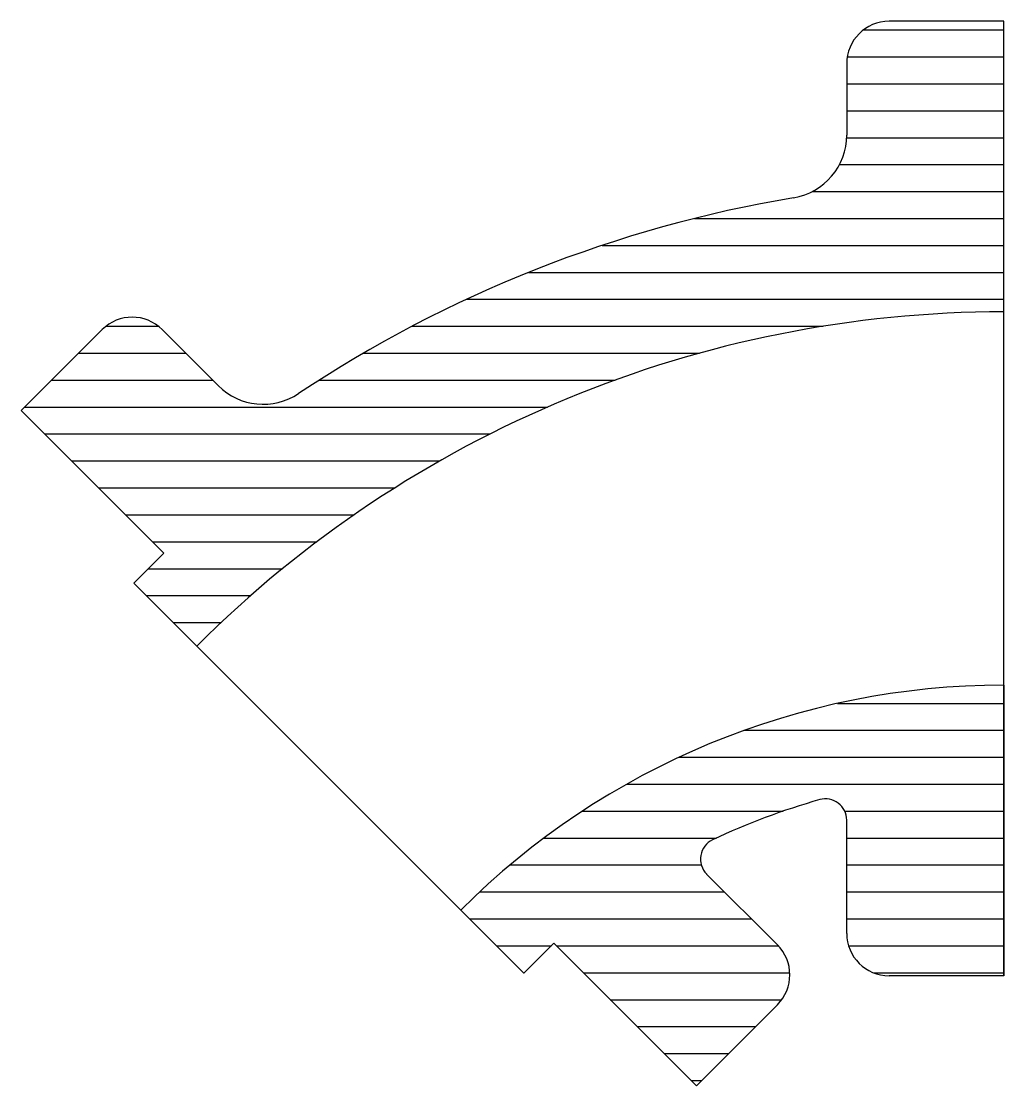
# Model space of a CAD drawing. Header units: millimetres. Extents: x 2775 to 2891, y 1590 to 1716.
import ezdxf

# ---------------------------------------------------------------- set-up
doc = ezdxf.new("R2010")
doc.units = ezdxf.units.MM

msp = doc.modelspace()

# ---------------------------------------------------------------- hatches: boundary and pattern name
h = msp.add_hatch()
h.set_pattern_fill('ANSI31', color=256, angle=135)
h.paths.add_polyline_path([(2791.55, 1679.18, 0.414214), (2784.48, 1679.18), (2774.93, 1669.63), (2791.73, 1652.84), (2788.19, 1649.3, -0.040719), (2806.16, 1664.56)])
h.paths.add_polyline_path([(2813.7, 1657.03), (2806.16, 1664.56, 0.040719), (2788.19, 1649.3), (2795.62, 1641.88, -0.043934)])
h.paths.add_polyline_path([(2872.22, 1679.99), (2872.22, 1690.58, 0.124303), (2806.16, 1664.56), (2813.7, 1657.03, -0.118498)])
h.paths.add_polyline_path([(2872.22, 1690.58), (2872.22, 1702.11, -0.366434), (2865.96, 1694.71, 0.105752), (2807.61, 1671.64, -0.357307), (2798.15, 1672.58), (2806.16, 1664.56, -0.124303)])
h.paths.add_polyline_path([(2890.72, 1715.52), (2877.22, 1715.52, 0.414214), (2872.22, 1710.52), (2872.22, 1702.11), (2872.22, 1690.58, -0.031995), (2890.72, 1691.77)])
h.paths.add_polyline_path([(2890.72, 1691.77, 0.031995), (2872.22, 1690.58), (2872.22, 1679.99, -0.03451), (2890.72, 1681.27)])
h = msp.add_hatch()
h.set_pattern_fill('ANSI31', color=256, angle=135)
h.paths.add_polyline_path([(2837.71, 1606.85), (2854.5, 1590.06), (2864.05, 1599.61, 0.414213), (2864.05, 1606.68), (2855.71, 1615.01, -0.518361), (2856.41, 1619.04, -0.042245), (2869.04, 1623.78, -0.497067), (2872.22, 1621.37), (2872.22, 1608.02, 0.414214), (2877.22, 1603.02), (2890.72, 1603.02), (2890.72, 1637.27, 0.198912), (2826.73, 1610.76), (2834.15, 1603.34)])

# ---------------------------------------------------------------- linework, layer by layer
for p, q in [((2890.72, 1715.52), (2877.22, 1715.52)), ((2890.72, 1603.02), (2890.72, 1715.52)), ((2890.72, 1681.27), (2890.72, 1715.52)), ((2872.22, 1710.52), (2872.22, 1702.11)), ((2774.93, 1669.63), (2784.48, 1679.18)), ((2791.55, 1679.18), (2798.15, 1672.58)), ((2791.73, 1652.84), (2774.93, 1669.63)), ((2788.19, 1649.3), (2791.73, 1652.84)), ((2834.15, 1603.34), (2788.19, 1649.3)), ((2890.72, 1637.27), (2890.72, 1603.02)), ((2872.22, 1608.02), (2872.22, 1621.37)), ((2864.05, 1606.68), (2855.71, 1615.01)), ((2834.15, 1603.34), (2837.71, 1606.85)), ((2854.5, 1590.06), (2837.71, 1606.85)), ((2890.72, 1603.02), (2877.22, 1603.02)), ((2854.5, 1590.06), (2864.05, 1599.61))]:
    msp.add_line(p, q)
for centre, radius, start, end in [((2877.22, 1710.52), 5, 90, 180), ((2864.72, 1702.11), 7.5, 279.5018, 0), ((2890.72, 1546.77), 150, 99.5018, 123.6486), ((2890.72, 1546.77), 134.5, 90, 135), ((2788.01, 1675.64), 5, 45, 135), ((2803.45, 1677.88), 7.5, 225, 303.6486), ((2890.72, 1546.77), 90.5, 90, 135), ((2890.72, 1546.77), 80, 105.7219, 115.3981), ((2869.72, 1621.37), 2.5, 0, 105.7219), ((2857.48, 1616.78), 2.5, 115.3981, 224.9999), ((2877.22, 1608.02), 5, 180, 270), ((2860.51, 1603.14), 5, 315, 44.9999)]:
    msp.add_arc(centre, radius, start, end)

doc.saveas('drawing.dxf')
